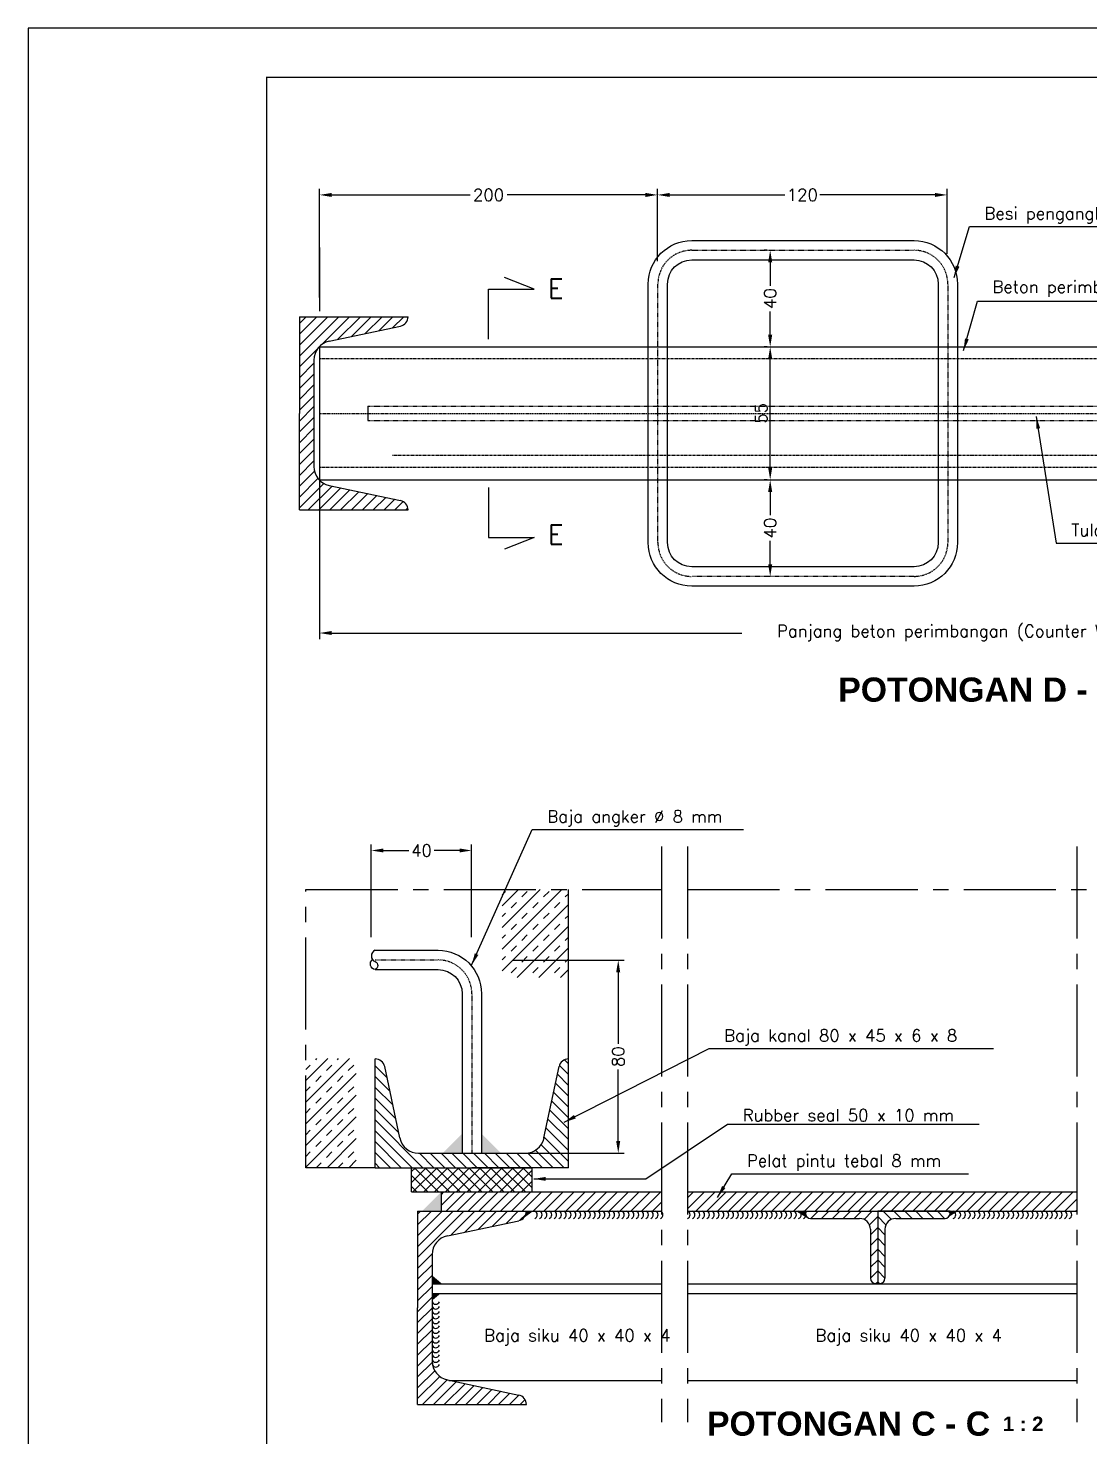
# Model space of a CAD drawing. Header units: metres. Extents: x -50 to 791, y -795 to 584.
# Drawn here: x -50 to 169.7, y -492.6 to -201.1 of the extents above; entities that cross this region are included whole.
import ezdxf
from ezdxf.enums import TextEntityAlignment as Align

# ---------------------------------------------------------------- set-up
doc = ezdxf.new("R2010")
doc.units = ezdxf.units.M
doc.header["$MEASUREMENT"] = 0
doc.linetypes.add('CENTER2', pattern=[28.575, 19.05, -3.175, 3.175, -3.175])
doc.linetypes.add('DASHED2', pattern=[0.375, 0.25, -0.125])
doc.layers.get('0').update_dxf_attribs({"color": 1, "linetype": 'CONTINUOUS'})
doc.layers.get('DEFPOINTS').update_dxf_attribs({"linetype": 'CONTINUOUS'})
for name, color, linetype in [('2', 1, 'CONTINUOUS'), ('5', 5, 'CONTINUOUS'), ('GRS-BANG', 5, 'CONTINUOUS'), ('KONS-BAJA', 1, 'CONTINUOUS'), ('UKURAN', 1, 'CONTINUOUS')]:
    doc.layers.add(name, color=color, linetype=linetype)
doc.styles.add('ARIAL', font='arialbd.ttf')
doc.styles.get("Standard").update_dxf_attribs({"font": 'Simplex.shx'})
doc.dimstyles.get("Standard").update_dxf_attribs({"dimtxt": 0.18, "dimasz": 0.18, "dimexe": 0.18, "dimexo": 0.0625, "dimgap": 0.09, "dimtad": 0, "dimtih": 1, "dimtoh": 1, "dimdec": 4, "dimzin": 0, "dimdsep": 46, "dimtxsty": 'Standard', "dimcen": 0.09, "dimadec": 0, "dimazin": 0, "dimtfac": 1, "dimtdec": 4, "dimtofl": 0, "dimtmove": 0, "dimatfit": 3, "dimfxl": 1, "dimtolj": 1, "dimtzin": 0, "dimarcsym": 0})

# ---------------------------------------------------------------- blocks, each defined once
blk = doc.blocks.new('C-8')
at = {"layer": 'KONS-BAJA'}
h = blk.add_hatch(dxfattribs=at)
h.set_pattern_fill('LINE', color=256, scale=0.5, angle=45, style=0)
h.set_pattern_definition([(45, (-97.5089, -516.2344), (-1.122532, 1.122532), [])])
h.paths.add_polyline_path([(6.15, 14.92, 0.350886), (3, 11.03), (3, 0), (3, -11.03, 0.350886), (6.15, -14.92), (20.91, -18.04, -0.354397), (22.5, -20, 0.000003), (22.5, -20), (0, -20), (0, 0), (0, 20), (22.5, 20, -0.354393), (20.91, 18.04)])
for points in [[(0, 20), (22.5, 20)], [(0, 20), (0, 0)], [(6.15, 14.92), (20.91, 18.04)], [(3, 11.03), (3, 0), (3, -11.03)], [(0, -20), (0, 0)], [(6.15, -14.92), (20.91, -18.04)], [(0, -20), (22.5, -20)]]:
    blk.add_lwpolyline(points, dxfattribs=at)
for centre, radius, start, end in [((20.5, 20), 2, 281.9422, 0), ((7.01, 11.01), 4.01, 102.3231, 179.6641), ((7.01, -11.01), 4.01, 180.3359, 257.6769), ((20.5, -20), 2, 0, 78.0578)]:
    blk.add_arc(centre, radius, start, end, dxfattribs=at)
blk = doc.blocks.new('*D66')
at = {"color": 0, "linetype": 'ByBlock'}
for p, q in [((10.29, -256.86), (10.29, -234.35)), ((12.79, -235.6), (41.42, -235.6)), ((77.73, -235.6), (49.1, -235.6)), ((80.23, -249.29), (80.23, -234.35))]:
    blk.add_line(p, q, dxfattribs=at)
for points in [[(12.79, -235.19), (12.79, -236.02), (10.29, -235.6)], [(77.73, -235.19), (77.73, -236.02), (80.23, -235.6)]]:
    blk.add_solid(points, dxfattribs=at)
at = {"layer": 'DEFPOINTS', "color": 0, "linetype": 'ByBlock'}
for p in [(80.23, -235.6), (80.23, -249.91), (10.29, -257.48)]:
    blk.add_point(p, dxfattribs=at)
at = {"color": 0, "linetype": 'ByBlock', "insert": (45.26, -235.6), "char_height": 2.5, "attachment_point": 5}
blk.add_mtext('\\A1;200', dxfattribs=at)
blk = doc.blocks.new('*D67')
at = {"color": 0, "linetype": 'ByBlock'}
for p, q in [((80.23, -234.98), (80.23, -234.35)), ((82.73, -235.6), (106.59, -235.6)), ((137.65, -235.6), (113.79, -235.6)), ((140.15, -247.77), (140.15, -234.35))]:
    blk.add_line(p, q, dxfattribs=at)
for points in [[(82.73, -235.19), (82.73, -236.02), (80.23, -235.6)], [(137.65, -235.19), (137.65, -236.02), (140.15, -235.6)]]:
    blk.add_solid(points, dxfattribs=at)
at = {"layer": 'DEFPOINTS', "color": 0, "linetype": 'ByBlock'}
for p in [(80.23, -235.6), (140.15, -235.6), (140.15, -248.4)]:
    blk.add_point(p, dxfattribs=at)
at = {"color": 0, "linetype": 'ByBlock', "insert": (110.19, -235.6), "char_height": 2.5, "attachment_point": 5}
blk.add_mtext('\\A1;120', dxfattribs=at)
blk = doc.blocks.new('*D68')
at = {"color": 0, "linetype": 'ByBlock'}
for p, q in [((102.9, -294.55), (102.28, -294.55)), ((103.53, -297.05), (103.53, -301.9)), ((103.53, -312.05), (103.53, -307.2)), ((102.9, -314.55), (102.28, -314.55))]:
    blk.add_line(p, q, dxfattribs=at)
for points in [[(103.11, -297.05), (103.95, -297.05), (103.53, -294.55)], [(103.11, -312.05), (103.95, -312.05), (103.53, -314.55)]]:
    blk.add_solid(points, dxfattribs=at)
at = {"layer": 'DEFPOINTS', "color": 0, "linetype": 'ByBlock'}
for p in [(103.53, -294.55), (103.53, -294.55), (103.53, -314.55)]:
    blk.add_point(p, dxfattribs=at)
at = {"color": 0, "linetype": 'ByBlock', "insert": (103.53, -304.55), "char_height": 2.5, "attachment_point": 5, "rotation": 90}
blk.add_mtext('\\A1;40', dxfattribs=at)
blk = doc.blocks.new('*D69')
at = {"color": 0, "linetype": 'ByBlock'}
for p, q in [((102.9, -267.05), (102.28, -267.05)), ((103.53, -292.05), (103.53, -269.55)), ((102.9, -294.55), (102.28, -294.55))]:
    blk.add_line(p, q, dxfattribs=at)
for points in [[(103.11, -269.55), (103.95, -269.55), (103.53, -267.05)], [(103.11, -292.05), (103.95, -292.05), (103.53, -294.55)]]:
    blk.add_solid(points, dxfattribs=at)
at = {"layer": 'DEFPOINTS', "color": 0, "linetype": 'ByBlock'}
for p in [(103.53, -267.05), (103.53, -267.05), (103.53, -294.55)]:
    blk.add_point(p, dxfattribs=at)
at = {"color": 0, "linetype": 'ByBlock', "insert": (101.65, -280.8), "char_height": 2.5, "attachment_point": 5, "rotation": 90}
blk.add_mtext('\\A1;55', dxfattribs=at)
blk = doc.blocks.new('*D70')
at = {"color": 0, "linetype": 'ByBlock'}
for p, q in [((102.9, -247.05), (102.28, -247.05)), ((103.53, -249.55), (103.53, -254.4)), ((103.53, -264.55), (103.53, -259.7)), ((102.9, -267.05), (102.28, -267.05))]:
    blk.add_line(p, q, dxfattribs=at)
for points in [[(103.11, -249.55), (103.95, -249.55), (103.53, -247.05)], [(103.11, -264.55), (103.95, -264.55), (103.53, -267.05)]]:
    blk.add_solid(points, dxfattribs=at)
at = {"layer": 'DEFPOINTS', "color": 0, "linetype": 'ByBlock'}
for p in [(103.53, -247.05), (103.53, -247.05), (103.53, -267.05)]:
    blk.add_point(p, dxfattribs=at)
at = {"color": 0, "linetype": 'ByBlock', "insert": (103.53, -257.05), "char_height": 2.5, "attachment_point": 5, "rotation": 90}
blk.add_mtext('\\A1;40', dxfattribs=at)
blk = doc.blocks.new('*D71')
at = {"color": 0, "linetype": 'ByBlock'}
for p, q in [((10.29, -304.25), (10.29, -327.51)), ((295.34, -307.92), (295.34, -327.51)), ((12.79, -326.26), (97.67, -326.26)), ((292.84, -326.26), (207.96, -326.26))]:
    blk.add_line(p, q, dxfattribs=at)
for points in [[(12.79, -325.84), (12.79, -326.67), (10.29, -326.26)], [(292.84, -325.84), (292.84, -326.67), (295.34, -326.26)]]:
    blk.add_solid(points, dxfattribs=at)
at = {"layer": 'DEFPOINTS', "color": 0, "linetype": 'ByBlock'}
for p in [(10.29, -303.63), (295.34, -307.29), (295.34, -326.26)]:
    blk.add_point(p, dxfattribs=at)
at = {"color": 0, "linetype": 'ByBlock', "insert": (152.82, -326.26), "char_height": 2.5, "attachment_point": 5}
blk.add_mtext('\\A1;Panjang beton perimbangan (Counter Weight) = Variant', dxfattribs=at)
blk = doc.blocks.new('*D77')
at = {"color": 0, "linetype": 'ByBlock'}
for p, q in [((50.31, -393.95), (73.34, -393.95)), ((72.09, -396.45), (72.09, -411.28)), ((72.09, -431.4), (72.09, -416.57)), ((50.31, -433.9), (73.34, -433.9))]:
    blk.add_line(p, q, dxfattribs=at)
for points in [[(71.67, -396.45), (72.5, -396.45), (72.09, -393.95)], [(71.67, -431.4), (72.5, -431.4), (72.09, -433.9)]]:
    blk.add_solid(points, dxfattribs=at)
at = {"layer": 'DEFPOINTS', "color": 0, "linetype": 'ByBlock'}
for p in [(49.69, -393.95), (72.09, -393.95), (49.69, -433.9)]:
    blk.add_point(p, dxfattribs=at)
at = {"color": 0, "linetype": 'ByBlock', "insert": (72.09, -413.92), "char_height": 2.5, "attachment_point": 5, "rotation": 90}
blk.add_mtext('\\A1;80', dxfattribs=at)
blk = doc.blocks.new('*D78')
at = {"color": 0, "linetype": 'ByBlock'}
for p, q in [((21, -389.18), (21, -370.01)), ((41.76, -389.18), (41.76, -370.01)), ((23.5, -371.26), (28.73, -371.26)), ((39.26, -371.26), (34.03, -371.26))]:
    blk.add_line(p, q, dxfattribs=at)
for points in [[(23.5, -370.84), (23.5, -371.67), (21, -371.26)], [(39.26, -370.84), (39.26, -371.67), (41.76, -371.26)]]:
    blk.add_solid(points, dxfattribs=at)
at = {"layer": 'DEFPOINTS', "color": 0, "linetype": 'ByBlock'}
for p in [(41.76, -371.26), (21, -389.8), (41.76, -389.8)]:
    blk.add_point(p, dxfattribs=at)
at = {"color": 0, "linetype": 'ByBlock', "insert": (31.38, -371.26), "char_height": 2.5, "attachment_point": 5}
blk.add_mtext('\\A1;40', dxfattribs=at)

msp = doc.modelspace()

# ---------------------------------------------------------------- hatches: boundary and pattern name
at = {"layer": 'KONS-BAJA'}
h = msp.add_hatch(dxfattribs=at)
h.set_pattern_fill('TRANS', color=256, scale=0.5, angle=45, style=0)
h.set_pattern_definition([(45, (-50, -795.094), (-2.245064, 2.245064), []), (45, (-51.1225, -793.9713), (-2.245064, 2.245064), [1.5875, -1.5875])])
h.paths.add_polyline_path([(61.8061, -379.32562), (48.09584, -379.32562), (48.09584, -397.56875), (61.8061, -397.56875)])
h.paths.add_polyline_path([(17.88737, -414.32265), (7.44494, -414.32265), (7.44494, -436.90349), (17.88737, -436.90349)])
for points in [[(39.77039, -429.90349), (35.77039, -433.90349), (39.77039, -433.90349)], [(43.8418, -429.90349), (47.8418, -433.90349), (43.8418, -433.90349)], [(35.50598, -441.90349), (31.50598, -445.90349), (35.50598, -445.90349)]]:
    msp.add_hatch(color=256, dxfattribs=at).paths.add_polyline_path(points)
h = msp.add_hatch(dxfattribs=at)
h.set_pattern_fill('ANSI37', color=256, scale=0.5, style=0)
h.set_pattern_definition([(45, (-33.9634, -795.0939), (-1.122532, 1.122532), []), (135, (-33.9634, -795.0939), (-1.122532, -1.122532), [])])
h.paths.add_polyline_path([(41.8061, -436.90349), (41.8061, -441.90349), (54.3061, -441.90349), (54.3061, -436.90349)])
h.paths.add_polyline_path([(41.8061, -441.90349), (41.8061, -436.90349), (29.3061, -436.90349), (29.3061, -441.90349)])
h = msp.add_hatch(dxfattribs=at)
h.set_pattern_fill('LINE', color=256, scale=0.5, angle=45, style=0)
h.set_pattern_definition([(45, (-50, -795.0939), (-1.122532, 1.122532), [])])
h.paths.add_polyline_path([(81.02004, -441.90349), (35.50598, -441.90349), (35.50598, -445.90349), (81.02004, -445.90349)])
h.paths.add_polyline_path([(166.96598, -441.90349), (86.42235, -441.90349), (86.42235, -445.90349), (166.96598, -445.90349)])
h.paths.add_polyline_path([(254.38528, -441.90349), (172.3683, -441.90349), (172.3683, -445.90349), (254.38528, -445.90349)])
h.paths.add_polyline_path([(305.79277, -441.90349), (259.7876, -441.90349), (259.7876, -445.90349), (305.79277, -445.90349)])
h = msp.add_hatch(dxfattribs=at)
h.set_pattern_fill('LINE', color=256, scale=0.5, angle=45, style=0)
h.set_pattern_definition([(225, (585.1322, 151.5283), (-1.122532, 1.122532), [])])
edge = h.paths.add_edge_path()
edge.add_line((125.77521, -445.90349), (125.77521, -460.90349))
edge.add_line((125.77521, -460.90349), (125.40021, -460.90349))
edge.add_ellipse((125.40021, -459.77849), major_axis=(0.7955, 0.7955), ratio=1, start_angle=135, end_angle=225, ccw=False)
edge.add_line((124.27521, -459.77849), (124.27521, -449.65349))
edge.add_ellipse((122.02521, -449.65349), major_axis=(-1.59099, 1.59099), ratio=1, start_angle=225, end_angle=315)
edge.add_line((122.02521, -447.40349), (111.90021, -447.40349))
edge.add_ellipse((111.90021, -446.27849), major_axis=(0.7955, 0.7955), ratio=1, start_angle=135, end_angle=225, ccw=False)
edge.add_line((110.77521, -446.27849), (110.77521, -445.90349))
edge.add_line((110.77521, -445.90349), (125.77521, -445.90349))
h = msp.add_hatch(dxfattribs=at)
h.set_pattern_fill('LINE', color=256, scale=0.5, angle=-45, style=0)
h.set_pattern_definition([(315, (-333.5817, 151.5283), (1.122532, 1.122532), [])])
h.paths.add_polyline_path([(125.77521, -445.90349), (125.77521, -460.90349), (126.15021, -460.90349, 0.414213562), (127.27521, -459.77849), (127.27521, -449.65349, -0.414213562), (129.52521, -447.40349), (139.65021, -447.40349, 0.414213562), (140.77521, -446.27849), (140.77521, -445.90349)])
at = {"layer": 'UKURAN'}
for points in [[(53.00523, -446.49696), (53.05891, -446.29599), (53.08576, -446.10842), (53.08453, -445.90349), (54.48557, -445.90349), (52.26064, -447.52113, 0.0487676), (52.55168, -447.26271), (52.62945, -447.19365), (52.73681, -447.04628), (52.83076, -446.9257), (52.93813, -446.68453)], [(110.77521, -445.90349), (109.1859, -445.90349), (111.30227, -447.23143, -0.258120841), (110.77521, -446.27849)], [(140.77521, -445.90349), (142.36451, -445.90349), (140.24814, -447.23143, 0.258120841), (140.77521, -446.27849)], [(33.58484, -460.90349), (35.36674, -460.90349), (33.58484, -459.43457)], [(33.58484, -462.91663), (35.36674, -462.91663), (33.58484, -464.38555)]]:
    msp.add_hatch(color=256, dxfattribs=at).paths.add_polyline_path(points)

# ---------------------------------------------------------------- linework, layer by layer
at = {"layer": '2', "color": 2}
for p, q in [((-50, -201.09387), (-50, -795.09387)), ((791.15464, -201.09387), (-50, -201.09387))]:
    msp.add_line(p, q, dxfattribs=at)
at = {"layer": '5', "color": 5}
for p, q in [((-0.70788, -211.23878), (780.41649, -211.23878)), ((-0.69, -211.17387), (-0.69, -785.17387))]:
    msp.add_line(p, q, dxfattribs=at)
at = {"layer": 'GRS-BANG'}
for points in [[(45.2479, -265.44333), (45.2479, -255.07195), (54.69252, -255.07195), (48.55352, -252.71482)], [(45.2479, -296.15124), (45.2479, -306.52262), (54.69252, -306.52262), (48.55352, -308.87975)], [(61.8061, -414.40349), (61.8061, -379.32562)], [(21.8061, -436.90349), (7.44494, -436.90349)]]:
    msp.add_lwpolyline(points, dxfattribs=at)
at = {"layer": 'GRS-BANG', "linetype": 'CENTER2'}
for points in [[(81.02004, -370.41663), (81.02004, -489.55548)], [(86.42235, -370.41663), (86.42235, -489.55548)], [(166.96598, -370.41663), (166.96598, -489.55548)], [(7.44494, -436.90349), (7.44494, -379.32562), (81.02004, -379.32562)], [(86.42235, -379.32562), (254.38528, -379.32562)]]:
    msp.add_lwpolyline(points, dxfattribs=at)
at = {"layer": 'KONS-BAJA'}
for points in [[(10.28968, -246.49751), (10.28968, -259.67243)], [(10.28968, -267.04729), (249.78158, -267.04729)], [(10.28968, -267.04729), (10.28968, -309.72712)], [(20.28968, -279.29729), (20.28968, -282.29729)], [(10.28968, -294.54729), (249.78158, -294.54729)], [(29.3061, -441.90349), (29.3061, -436.90349)], [(29.3061, -436.90349), (54.3061, -436.90349)], [(54.3061, -441.90349), (54.3061, -436.90349)], [(29.3061, -441.90349), (81.02004, -441.90349)], [(35.50598, -445.90349), (35.50598, -441.90349)], [(86.42235, -441.90349), (166.96598, -441.90349)], [(35.50598, -445.90349), (81.02004, -445.90349)], [(86.42235, -445.90349), (166.96598, -445.90349)], [(110.77521, -445.90349), (125.77521, -445.90349)], [(110.77521, -445.90349), (110.77521, -446.27849)], [(125.77521, -445.90349), (125.77521, -460.90349)], [(140.77521, -445.90349), (125.77521, -445.90349)], [(125.77521, -445.90349), (125.77521, -460.90349)], [(140.77521, -445.90349), (140.77521, -446.27849)], [(111.94423, -447.40349), (122.02521, -447.40349)], [(129.52521, -447.40349), (139.70484, -447.40349)], [(124.27521, -449.65349), (124.27521, -459.77849)], [(127.27521, -449.65349), (127.27521, -459.77849)], [(33.58484, -460.90349), (81.02004, -460.90349)], [(33.59609, -462.90349), (81.02004, -462.90349)], [(86.42235, -460.90349), (166.96598, -460.90349)], [(86.42235, -462.90349), (166.96598, -462.90349)], [(125.40021, -460.90349), (125.77521, -460.90349)], [(126.15021, -460.90349), (125.77521, -460.90349)], [(37.02646, -480.90349), (81.02004, -480.90349)], [(86.42235, -480.90349), (166.96598, -480.90349)]]:
    msp.add_lwpolyline(points, dxfattribs=at)
for points in [[(110.28968, -245.04729), (133.28968, -245.04729, -0.414213562), (142.28968, -254.04729), (142.28968, -280.79729), (142.28968, -307.54729, -0.414213562), (133.28968, -316.54729), (110.28968, -316.54729), (87.28968, -316.54729, -0.414213562), (78.28968, -307.54729), (78.28968, -280.79729), (78.28968, -254.04729, -0.414213562), (87.28968, -245.04729)], [(110.28968, -249.04729), (133.28968, -249.04729, -0.414213562), (138.28968, -254.04729), (138.28968, -280.79729), (138.28968, -307.54729, -0.414213562), (133.28968, -312.54729), (110.28968, -312.54729), (87.28968, -312.54729, -0.414213562), (82.28968, -307.54729), (82.28968, -280.79729), (82.28968, -254.04729, -0.414213562), (87.28968, -249.04729)]]:
    msp.add_lwpolyline(points, format="xyb", close=True, dxfattribs=at)
at = {"layer": 'KONS-BAJA', "linetype": 'DASHED2', "ltscale": 0.25}
msp.add_lwpolyline([(110.28968, -247.04729), (133.28968, -247.04729, -0.414213562), (140.28968, -254.04729), (140.28968, -280.79729), (140.28968, -307.54729, -0.414213562), (133.28968, -314.54729), (110.28968, -314.54729), (87.28968, -314.54729, -0.414213562), (80.28968, -307.54729), (80.28968, -280.79729), (80.28968, -254.04729, -0.414213562), (87.28968, -247.04729)], format="xyb", close=True, dxfattribs=at)
at = {"layer": 'KONS-BAJA', "linetype": 'DASHED2', "ltscale": 0.5}
for points in [[(10.28968, -269.42269), (249.78158, -269.42269)], [(25.4126, -289.42269), (249.78158, -289.42269)], [(10.28968, -291.92269), (249.78158, -291.92269)]]:
    msp.add_lwpolyline(points, dxfattribs=at)
at = {"layer": 'KONS-BAJA', "linetype": 'DASHED2', "ltscale": 0.25}
for points in [[(20.28968, -279.29729), (249.78158, -279.29729)], [(20.28968, -282.29729), (249.78158, -282.29729)]]:
    msp.add_lwpolyline(points, dxfattribs=at)
at = {"layer": 'KONS-BAJA', "linetype": 'DASHED2'}
msp.add_lwpolyline([(10.28968, -280.79729), (249.78158, -280.79729)], dxfattribs=at)
at = {"layer": 'KONS-BAJA'}
for points in [[(21.8061, -391.90349, 0.680426211), (21.80853, -394.25858, -0.619340495), (21.8061, -395.90349, -0.646402878), (21.24092, -393.81501, -0.646402878)], [(21.8061, -391.90349), (34.8061, -391.90349, -0.414213562), (43.8061, -400.90349), (43.8061, -433.90349)], [(21.8061, -395.90349), (34.8061, -395.90349, -0.414213562), (39.8061, -400.90349), (39.8061, -433.90349)]]:
    msp.add_lwpolyline(points, format="xyb", dxfattribs=at)
at = {"layer": 'KONS-BAJA', "linetype": 'DASHED2', "ltscale": 0.25}
msp.add_lwpolyline([(21.8061, -393.90349), (34.8061, -393.90349, -0.414213562), (41.8061, -400.90349), (41.8061, -433.90349)], format="xyb", dxfattribs=at)
at = {"layer": 'KONS-BAJA'}
for centre, radius, start, end in [((111.90021, -446.27849), 1.125, 180, 270), ((122.02521, -449.65349), 2.25, 0, 90), ((129.52521, -449.65349), 2.25, 90, 180), ((139.65021, -446.27849), 1.125, 270, 0), ((125.40021, -459.77849), 1.125, 180, 270), ((126.15021, -459.77849), 1.125, 270, 0)]:
    msp.add_arc(centre, radius, start, end, dxfattribs=at)
at = {"layer": 'UKURAN'}
for points in [[(54.80372, -447.40349, 0.697836988), (54.80372, -445.90349, -5.61894382)], [(55.80372, -447.40349, 0.697836988), (55.80372, -445.90349, -5.61894382)], [(56.80372, -447.40349, 0.697836988), (56.80372, -445.90349, -5.61894382)], [(57.80372, -447.40349, 0.697836988), (57.80372, -445.90349, -5.61894382)], [(58.80372, -447.40349, 0.697836988), (58.80372, -445.90349, -5.61894382)], [(59.80372, -447.40349, 0.697836988), (59.80372, -445.90349, -5.61894382)], [(60.80372, -447.40349, 0.697836988), (60.80372, -445.90349, -5.61894382)], [(61.80372, -447.40349, 0.697836988), (61.80372, -445.90349, -5.61894382)], [(62.80372, -447.40349, 0.697836988), (62.80372, -445.90349, -5.61894382)], [(63.80372, -447.40349, 0.697836988), (63.80372, -445.90349, -5.61894382)], [(64.80372, -447.40349, 0.697836988), (64.80372, -445.90349, -5.61894382)], [(65.80372, -447.40349, 0.697836988), (65.80372, -445.90349, -5.61894382)], [(66.80372, -447.40349, 0.697836988), (66.80372, -445.90349, -5.61894382)], [(67.80372, -447.40349, 0.697836988), (67.80372, -445.90349, -5.61894382)], [(68.80372, -447.40349, 0.697836988), (68.80372, -445.90349, -5.61894382)], [(69.80372, -447.40349, 0.697836988), (69.80372, -445.90349, -5.61894382)], [(70.80372, -447.40349, 0.697836988), (70.80372, -445.90349, -5.61894382)], [(71.80372, -447.40349, 0.697836988), (71.80372, -445.90349, -5.61894382)], [(72.80372, -447.40349, 0.697836988), (72.80372, -445.90349, -5.61894382)], [(73.80372, -447.40349, 0.697836988), (73.80372, -445.90349, -5.61894382)], [(74.80372, -447.40349, 0.697836988), (74.80372, -445.90349, -5.61894382)], [(75.80372, -447.40349, 0.697836988), (75.80372, -445.90349, -5.61894382)], [(76.80372, -447.40349, 0.697836988), (76.80372, -445.90349, -5.61894382)], [(77.80372, -447.40349, 0.697836988), (77.80372, -445.90349, -5.61894382)], [(78.80372, -447.40349, 0.697836988), (78.80372, -445.90349, -5.61894382)], [(79.80372, -447.40349, 0.697836988), (79.80372, -445.90349, -5.61894382)], [(80.80372, -447.40349, 0.697836988), (80.80372, -445.90349, -5.61894382)], [(86.42235, -447.40349, 0.697836988), (86.42235, -445.90349, -5.61894382)], [(87.42235, -447.40349, 0.697836988), (87.42235, -445.90349, -5.61894382)], [(88.42235, -447.40349, 0.697836988), (88.42235, -445.90349, -5.61894382)], [(89.42235, -447.40349, 0.697836988), (89.42235, -445.90349, -5.61894382)], [(90.42235, -447.40349, 0.697836988), (90.42235, -445.90349, -5.61894382)], [(91.42235, -447.40349, 0.697836988), (91.42235, -445.90349, -5.61894382)], [(92.42235, -447.40349, 0.697836988), (92.42235, -445.90349, -5.61894382)], [(93.42235, -447.40349, 0.697836988), (93.42235, -445.90349, -5.61894382)], [(94.42235, -447.40349, 0.697836988), (94.42235, -445.90349, -5.61894382)], [(95.42235, -447.40349, 0.697836988), (95.42235, -445.90349, -5.61894382)], [(96.42235, -447.40349, 0.697836988), (96.42235, -445.90349, -5.61894382)], [(97.42235, -447.40349, 0.697836988), (97.42235, -445.90349, -5.61894382)], [(98.42235, -447.40349, 0.697836988), (98.42235, -445.90349, -5.61894382)], [(99.42235, -447.40349, 0.697836988), (99.42235, -445.90349, -5.61894382)], [(100.42235, -447.40349, 0.697836988), (100.42235, -445.90349, -5.61894382)], [(101.42235, -447.40349, 0.697836988), (101.42235, -445.90349, -5.61894382)], [(102.42235, -447.40349, 0.697836988), (102.42235, -445.90349, -5.61894382)], [(103.42235, -447.40349, 0.697836988), (103.42235, -445.90349, -5.61894382)], [(104.42235, -447.40349, 0.697836988), (104.42235, -445.90349, -5.61894382)], [(105.42235, -447.40349, 0.697836988), (105.42235, -445.90349, -5.61894382)], [(106.42235, -447.40349, 0.697836988), (106.42235, -445.90349, -5.61894382)], [(107.42235, -447.40349, 0.697836988), (107.42235, -445.90349, -5.61894382)], [(108.42235, -447.40349, 0.697836988), (108.42235, -445.90349, -5.61894382)], [(109.42235, -447.40349, 0.697836988), (109.42235, -445.90349, -5.61894382)], [(110.42235, -447.40349, 0.697836988), (110.42235, -445.90349, -5.61894382)], [(141.42235, -447.40349, 0.697836988), (141.42235, -445.90349, -5.61894382)], [(142.42235, -447.40349, 0.697836988), (142.42235, -445.90349, -5.61894382)], [(143.42235, -447.40349, 0.697836988), (143.42235, -445.90349, -5.61894382)], [(144.42235, -447.40349, 0.697836988), (144.42235, -445.90349, -5.61894382)], [(145.42235, -447.40349, 0.697836988), (145.42235, -445.90349, -5.61894382)], [(146.42235, -447.40349, 0.697836988), (146.42235, -445.90349, -5.61894382)], [(147.42235, -447.40349, 0.697836988), (147.42235, -445.90349, -5.61894382)], [(148.42235, -447.40349, 0.697836988), (148.42235, -445.90349, -5.61894382)], [(149.42235, -447.40349, 0.697836988), (149.42235, -445.90349, -5.61894382)], [(150.42235, -447.40349, 0.697836988), (150.42235, -445.90349, -5.61894382)], [(151.42235, -447.40349, 0.697836988), (151.42235, -445.90349, -5.61894382)], [(152.42235, -447.40349, 0.697836988), (152.42235, -445.90349, -5.61894382)], [(153.42235, -447.40349, 0.697836988), (153.42235, -445.90349, -5.61894382)], [(154.42235, -447.40349, 0.697836988), (154.42235, -445.90349, -5.61894382)], [(155.42235, -447.40349, 0.697836988), (155.42235, -445.90349, -5.61894382)], [(156.42235, -447.40349, 0.697836988), (156.42235, -445.90349, -5.61894382)], [(157.42235, -447.40349, 0.697836988), (157.42235, -445.90349, -5.61894382)], [(158.42235, -447.40349, 0.697836988), (158.42235, -445.90349, -5.61894382)], [(159.42235, -447.40349, 0.697836988), (159.42235, -445.90349, -5.61894382)], [(160.42235, -447.40349, 0.697836988), (160.42235, -445.90349, -5.61894382)], [(161.42235, -447.40349, 0.697836988), (161.42235, -445.90349, -5.61894382)], [(162.42235, -447.40349, 0.697836988), (162.42235, -445.90349, -5.61894382)], [(163.42235, -447.40349, 0.697836988), (163.42235, -445.90349, -5.61894382)], [(164.42235, -447.40349, 0.697836988), (164.42235, -445.90349, -5.61894382)], [(165.42235, -447.40349, 0.697836988), (165.42235, -445.90349, -5.61894382)], [(33.58484, -464.64591, 0.697836988), (35.08484, -464.64591, -5.61894382)], [(33.58484, -465.64591, 0.697836988), (35.08484, -465.64591, -5.61894382)], [(33.58484, -466.64591, 0.697836988), (35.08484, -466.64591, -5.61894382)], [(33.58484, -467.64591, 0.697836988), (35.08484, -467.64591, -5.61894382)], [(33.58484, -468.64591, 0.697836988), (35.08484, -468.64591, -5.61894382)], [(33.58484, -469.64591, 0.697836988), (35.08484, -469.64591, -5.61894382)], [(33.58484, -470.64591, 0.697836988), (35.08484, -470.64591, -5.61894382)], [(33.58484, -471.64591, 0.697836988), (35.08484, -471.64591, -5.61894382)], [(33.58484, -472.64591, 0.697836988), (35.08484, -472.64591, -5.61894382)], [(33.58484, -473.64591, 0.697836988), (35.08484, -473.64591, -5.61894382)], [(33.58484, -474.64591, 0.697836988), (35.08484, -474.64591, -5.61894382)], [(33.58484, -475.64591, 0.697836988), (35.08484, -475.64591, -5.61894382)], [(33.58484, -476.64591, 0.697836988), (35.08484, -476.64591, -5.61894382)], [(33.58484, -477.64591, 0.697836988), (35.08484, -477.64591, -5.61894382)]]:
    msp.add_lwpolyline(points, format="xyb", dxfattribs=at)
for points in [[(109.1859, -445.90349), (111.30227, -447.23143)], [(109.1859, -445.90349), (110.77521, -445.90349)]]:
    msp.add_lwpolyline(points, dxfattribs=at)
msp.add_lwpolyline([(33.58484, -460.90349), (35.36674, -460.90349), (33.58484, -459.43457)], close=True, dxfattribs=at)

# ---------------------------------------------------------------- block references
at = {"layer": 'KONS-BAJA'}
for p in [(6.10747, -280.79729), (30.58484, -465.90349)]:
    msp.add_blockref('C-8', p, dxfattribs=at)
at = {"layer": 'KONS-BAJA', "rotation": 90}
msp.add_blockref('C-8', (41.8061, -436.90349), dxfattribs=at)

# ---------------------------------------------------------------- texts
at = {"layer": 'GRS-BANG'}
for p in [(57.5259, -256.95766), (57.5259, -307.8717)]:
    msp.add_text('E', height=4, dxfattribs=at).set_placement(p)
at = {"layer": 'GRS-BANG', "style": 'ARIAL'}
for s, p in [('POTONGAN D - D', (146.90563, -340.46725)), ('POTONGAN C - C', (119.74418, -492.35907))]:
    msp.add_text(s, height=5, dxfattribs=at).set_placement(p, align=Align.CENTER)
msp.add_text('1 : 2', height=3, dxfattribs=at).set_placement((151.67236, -491.4216))
at = {"layer": 'KONS-BAJA', "char_height": 2.5, "attachment_point": 4}
for s, insert in [('\\A1;Besi pengangkat %%c 8 mm', (147.87468, -239.83274)), ('\\A1;Beton perimbangan (Counter Weight) 55 x 55 m  - panjang Variant', (149.53758, -255.02381)), ('\\A1;Tulangan penguat %%c 6 mm', (165.81944, -305.36099))]:
    msp.add_mtext(s, dxfattribs=dict(at, insert=insert))
at = {"layer": 'UKURAN'}
for p in [(44.33047, -472.84125), (112.89999, -472.84125)]:
    msp.add_text('Baja siku 40 x 40 x 4', height=2.5, dxfattribs=at).set_placement(p)
at = {"layer": 'UKURAN', "char_height": 2.5, "attachment_point": 4}
for s, insert in [('\\A1;Baja angker %%c 8 mm', (57.41289, -364.63202)), ('\\A1;Baja kanal 80 x 45 x 6 x 8', (94.01972, -409.95656)), ('\\A1;Rubber seal 50 x 10 mm', (97.84431, -426.04705)), ('\\A1;Pelat pintu tebal 8 mm', (98.71843, -435.86497))]:
    msp.add_mtext(s, dxfattribs=dict(at, insert=insert))

# ---------------------------------------------------------------- dimensions: what is measured, and where the dimension line sits
at = {"layer": 'KONS-BAJA'}
for base, p1, p2, text, picture, middle in [((80.23272, -235.60344), (10.28968, -257.48434), (80.23272, -249.91018), '200', '*D66', (45.2612, -235.60344)), ((140.1537, -235.60344), (80.23272, -235.60344), (140.1537, -248.39535), '120', '*D67', (110.19321, -235.60344)), ((295.3419, -326.25732), (10.28968, -303.62886), (295.3419, -307.29346), 'Panjang beton perimbangan (Counter Weight) = Variant', '*D71', (152.81579, -326.25732))]:
    dim = msp.add_linear_dim(base=base, p1=p1, p2=p2, text=text, dimstyle='Standard', override={"dimtxt": 2.5, "dimasz": 2.5, "dimexe": 1.25, "dimexo": 0.625, "dimgap": 0.625, "dimtih": 0, "dimtoh": 0, "dimzin": 8, "dimlunit": 6, "dimcen": 2.5, "dimtofl": 1}, dxfattribs=at)
    dim.commit()
    dim.dimension.update_dxf_attribs({"geometry": picture, "text_midpoint": middle})
for base, p1, p2, text, override, picture, middle in [((103.52926, -247.04729), (103.52926, -267.04729), (103.52926, -247.04729), '40', {"dimtxt": 2.5, "dimasz": 2.5, "dimexe": 1.25, "dimexo": 0.625, "dimgap": 0.625, "dimtih": 0, "dimtoh": 0, "dimzin": 8, "dimlunit": 6, "dimcen": 2.5, "dimtofl": 1}, '*D70', (103.52926, -257.04729)), ((103.52926, -267.04729), (103.52926, -294.54729), (103.52926, -267.04729), '55', {"dimtxt": 2.5, "dimasz": 2.5, "dimexe": 1.25, "dimexo": 0.625, "dimgap": 0.625, "dimtad": 1, "dimtih": 0, "dimtoh": 0, "dimzin": 8, "dimlunit": 6, "dimcen": 2.5, "dimtofl": 1}, '*D69', (101.65426, -280.79729)), ((103.52926, -294.54729), (103.52926, -314.54729), (103.52926, -294.54729), '40', {"dimtxt": 2.5, "dimasz": 2.5, "dimexe": 1.25, "dimexo": 0.625, "dimgap": 0.625, "dimtih": 0, "dimtoh": 0, "dimzin": 8, "dimlunit": 6, "dimcen": 2.5, "dimtofl": 1}, '*D68', (103.52926, -304.54729))]:
    dim = msp.add_linear_dim(base=base, p1=p1, p2=p2, angle=90, text=text, dimstyle='Standard', override=override, dxfattribs=at)
    dim.commit()
    dim.dimension.update_dxf_attribs({"geometry": picture, "text_midpoint": middle})
at = {"layer": 'UKURAN'}
dim = msp.add_linear_dim(base=(41.7627, -371.25686), p1=(21.00061, -389.80183), p2=(41.7627, -389.80183), text='40', dimstyle='Standard', override={"dimtxt": 2.5, "dimasz": 2.5, "dimexe": 1.25, "dimexo": 0.625, "dimgap": 0.625, "dimtih": 0, "dimtoh": 0, "dimzin": 8, "dimlunit": 6, "dimcen": 2.5, "dimtofl": 1}, dxfattribs=at)
dim.commit()
dim.dimension.update_dxf_attribs({"geometry": '*D78', "text_midpoint": (31.38165, -371.25686)})
dim = msp.add_linear_dim(base=(72.08626, -393.94563), p1=(49.68507, -433.90349), p2=(49.68507, -393.94563), angle=90, text='80', dimstyle='Standard', override={"dimtxt": 2.5, "dimasz": 2.5, "dimexe": 1.25, "dimexo": 0.625, "dimgap": 0.625, "dimtih": 0, "dimtoh": 0, "dimzin": 8, "dimlunit": 6, "dimcen": 2.5, "dimtofl": 1}, dxfattribs=at)
dim.commit()
dim.dimension.update_dxf_attribs({"geometry": '*D77', "text_midpoint": (72.08626, -413.92456)})

# ---------------------------------------------------------------- leaders
at = {"layer": 'KONS-BAJA', "annotation_type": 0, "has_hookline": 1, "hookline_direction": 0}
for points, text_width in [([(141.58292, -252.71482), (144.74968, -242.1244), (147.24968, -242.1244)], 49.16667), ([(143.55593, -267.80046), (146.41258, -257.55357), (148.91258, -257.55357)], 135.47619), ([(158.58321, -281.47182), (162.69444, -307.65266), (165.19444, -307.65266)], 51.66667)]:
    msp.add_leader(points, dimstyle='Standard', override={"dimtxt": 2.5, "dimasz": 2.5, "dimexe": 1.25, "dimexo": 0.625, "dimgap": 0.625, "dimtad": 1, "dimtih": 0, "dimtoh": 0, "dimzin": 8, "dimcen": 2.5, "dimtofl": 1}, dxfattribs=dict(at, text_width=text_width))
at = {"layer": 'UKURAN', "annotation_type": 0, "has_hookline": 1, "hookline_direction": 0}
for points, text_width in [([(41.7627, -394.98351), (54.28789, -366.92368), (56.78789, -366.92368)], 40.59524), ([(60.88567, -427.49021), (90.89472, -412.24823), (93.39472, -412.24823)], 55.71429), ([(54.6024, -439.21717), (77.82316, -439.21717), (94.71931, -427.92205), (97.21931, -427.92205)], 48.92857), ([(92.62972, -443.03525), (95.59343, -438.15664), (98.09343, -438.15664)], 45.83333)]:
    msp.add_leader(points, dimstyle='Standard', override={"dimtxt": 2.5, "dimasz": 2.5, "dimexe": 1.25, "dimexo": 0.625, "dimgap": 0.625, "dimtad": 1, "dimtih": 0, "dimtoh": 0, "dimzin": 8, "dimcen": 2.5, "dimtofl": 1}, dxfattribs=dict(at, text_width=text_width))

doc.saveas('drawing.dxf')
